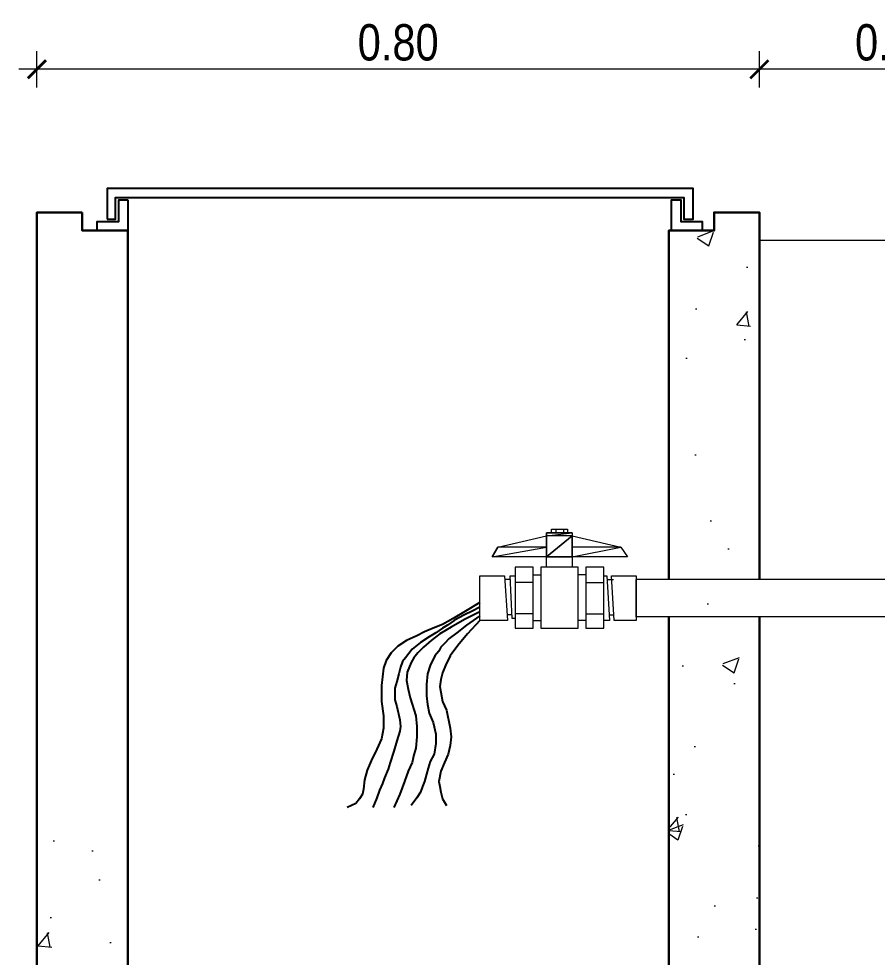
# Model space of a CAD drawing. Header units: metres. Extents: x 0 to 1935, y 0 to 1529.
# Drawn here: x 1886.821 to 1887.767, y 1455.994 to 1457.029 of the extents above; entities that cross this region are included whole.
import ezdxf

# ---------------------------------------------------------------- set-up
doc = ezdxf.new("R2010")
doc.units = ezdxf.units.M
doc.header["$LTSCALE"] = 0.005
doc.layers.add('-Acero techos', color=252, linetype='Continuous', lineweight=13)
doc.layers.add('A_50_CotasExter', color=7, linetype='Continuous')
for name, color, linetype, true_color in [('PDF2_Geometry', 9, 'Continuous', 0x808080), ('PDF_Accesorios metalicos', 7, 'Continuous', 0x6e8add), ('PDF_Muro secundario', 7, 'Continuous', 0x545454), ("PDF_Tub. de desague 4''", 7, 'Continuous', 0x002595)]:
    doc.layers.add(name, color=color, linetype=linetype, true_color=true_color)
doc.styles.add('-Arial Narrow', font='ARIALN.TTF')
doc.dimstyles.new('Esc 1_20n', dxfattribs={"dimscale": 0.02, "dimtxt": 2, "dimasz": 1, "dimexe": 1, "dimexo": 1, "dimgap": 0.45, "dimtad": 1, "dimtoh": 1, "dimzin": 3, "dimdsep": 46, "dimtxsty": '-Arial Narrow', "dimblk": 'ARCHTICK', "dimcen": 1, "dimdle": 1, "dimclrd": 252, "dimclre": 252, "dimclrt": 252, "dimadec": 0, "dimazin": 0, "dimtfac": 1, "dimtix": 1, "dimtmove": 1, "dimatfit": 2, "dimldrblk": 'ARCHTICK', "dimfxl": 1, "dimfxlon": 1, "dimtolj": 2, "dimlwd": 5, "dimlwe": 5, "dimarcsym": 0})

# ---------------------------------------------------------------- blocks, each defined once
blk = doc.blocks.new('_ArchTick')
at = {"color": 0, "linetype": 'ByBlock', "const_width": 0.15}
blk.add_lwpolyline([(-0.5, -0.5), (0.5, 0.5)], dxfattribs=at)
blk = doc.blocks.new('*D469')
at = {"layer": 'A_50_CotasExter', "color": 252, "lineweight": 5, "ltscale": 0.005, "transparency": 16777216}
for p, q in [((1887.6371, 1456.9532), (1887.6371, 1456.9932)), ((1887.9371, 1456.9532), (1887.9371, 1456.9932)), ((1887.9571, 1456.9732), (1887.6171, 1456.9732))]:
    blk.add_line(p, q, dxfattribs=at)
at = {"layer": 'Defpoints', "color": 0, "ltscale": 0.005, "transparency": 16777216}
for p in [(1887.6371, 1456.9732), (1887.9371, 1456.3157), (1887.6371, 1456.3125)]:
    blk.add_point(p, dxfattribs=at)
at = {"layer": 'A_50_CotasExter', "color": 252, "lineweight": 5, "ltscale": 0.005, "transparency": 16777216, "xscale": 0.02, "yscale": 0.02, "zscale": 0.02, "rotation": 180}
blk.add_blockref('_ArchTick', (1887.6371, 1456.9732), dxfattribs=at)
at = {"layer": 'A_50_CotasExter', "color": 252, "lineweight": 5, "ltscale": 0.005, "transparency": 16777216, "xscale": 0.02, "yscale": 0.02, "zscale": 0.02}
blk.add_blockref('_ArchTick', (1887.9371, 1456.9732), dxfattribs=at)
at = {"layer": 'A_50_CotasExter', "color": 252, "ltscale": 0.005, "transparency": 16777216, "insert": (1887.7871, 1457.0026), "char_height": 0.04, "attachment_point": 5, "style": '-Arial Narrow'}
blk.add_mtext('\\A2;0.30', dxfattribs=at)
blk = doc.blocks.new('*D470')
at = {"layer": 'A_50_CotasExter', "color": 252, "lineweight": 5, "ltscale": 0.005, "transparency": 16777216}
for p, q in [((1886.841, 1456.9532), (1886.841, 1456.9932)), ((1887.6371, 1456.9532), (1887.6371, 1456.9932)), ((1887.6571, 1456.9732), (1886.821, 1456.9732))]:
    blk.add_line(p, q, dxfattribs=at)
at = {"layer": 'Defpoints', "color": 0, "ltscale": 0.005, "transparency": 16777216}
for p in [(1886.841, 1456.9732), (1886.841, 1456.0021), (1887.6371, 1456.0021)]:
    blk.add_point(p, dxfattribs=at)
at = {"layer": 'A_50_CotasExter', "color": 252, "lineweight": 5, "ltscale": 0.005, "transparency": 16777216, "xscale": 0.02, "yscale": 0.02, "zscale": 0.02, "rotation": 180}
blk.add_blockref('_ArchTick', (1886.841, 1456.9732), dxfattribs=at)
at = {"layer": 'A_50_CotasExter', "color": 252, "lineweight": 5, "ltscale": 0.005, "transparency": 16777216, "xscale": 0.02, "yscale": 0.02, "zscale": 0.02}
blk.add_blockref('_ArchTick', (1887.6371, 1456.9732), dxfattribs=at)
at = {"layer": 'A_50_CotasExter', "color": 252, "ltscale": 0.005, "transparency": 16777216, "insert": (1887.2391, 1457.0026), "char_height": 0.04, "attachment_point": 5, "style": '-Arial Narrow'}
blk.add_mtext('\\A2;0.80', dxfattribs=at)

msp = doc.modelspace()

# ---------------------------------------------------------------- hatches: boundary and pattern name
at = {"layer": '-Acero techos', "lineweight": 5, "ltscale": 0.005, "true_color": 0x939598}
h = msp.add_hatch(dxfattribs=at)
h.set_pattern_fill('AR-CONC', color=252, scale=0.001)
h.set_pattern_definition([(50, (66.22198, 12.25277), (0.182184669, -0.015939086), [0.01905, -0.20955]), (355, (66.22198, 12.25277), (-0.035243421, 0.191056845), [0.01524, -0.167640584]), (100.451445, (66.23716, 12.25144), (0.146941247, 0.175117752), [0.016190009, -0.178090245]), (46.1842, (66.22198, 12.30357), (0.27107904, -0.042042328), [0.028575, -0.314325]), (96.635558, (66.24457, 12.30006), (0.237404134, 0.247426125), [0.024285023, -0.267135608]), (351.184151, (66.22198, 12.30357), (0.237404134, 0.247426125), [0.022859967, -0.251459732]), (21, (66.24738, 12.29087), (0.151614391, -0.102265198), [0.01905, -0.20955]), (326, (66.24738, 12.29087), (0.061802028, 0.184187966), [0.01524, -0.16764]), (71.451445, (66.26002, 12.28234), (0.213416419, 0.081922769), [0.016190009, -0.178089938]), (37.5, (66.22198, 12.252766), (0.0030886033, 0.0845550389), [0, -0.165608, 0, -0.17018, 0, -0.168275]), (7.5, (66.22198, 12.25277), (0.0668196625, 0.1001805748), [0, -0.097028, 0, -0.161798, 0, -0.064135]), (327.5, (66.16534, 12.252766), (0.1355905952, -0.005728744), [0, -0.0635, 0, -0.19812, 0, -0.26289]), (317.5, (66.13994, 12.25277), (0.1481291814, 0.025426491), [0, -0.08255, 0, -0.131572, 0, -0.18669])])
h.paths.add_polyline_path([(1886.94105, 1456.12662), (1886.84105, 1456.17714), (1886.84105, 1456.5422), (1886.87896, 1456.50202), (1886.87503, 1456.4983), (1886.90126, 1456.4784), (1886.8829, 1456.50574), (1886.87896, 1456.50202), (1886.84105, 1456.5422), (1886.84105, 1456.81535), (1886.89105, 1456.81535), (1886.89105, 1456.79538), (1886.94105, 1456.79538)], flags=17)
h.paths.add_polyline_path([(1886.84105, 1456.81535), (1886.89105, 1456.81535), (1886.89105, 1456.79538), (1886.94105, 1456.79538), (1886.94105, 1455.66535), (1886.84105, 1455.66535)])
h.paths.add_polyline_path([(1887.53714, 1456.40018), (1887.63714, 1456.40018), (1887.63714, 1455.66535), (1887.53714, 1455.66535)])
h.paths.add_polyline_path([(1887.63714, 1456.44117), (1887.53714, 1456.44117), (1887.53714, 1456.79538), (1887.58714, 1456.79538), (1887.58714, 1456.81535), (1887.63714, 1456.81535)])

# ---------------------------------------------------------------- linework, layer by layer
at = {"layer": '-Acero techos', "color": 18, "ltscale": 0.005, "true_color": 0x000000}
msp.add_line((1887.63714, 1456.78477), (1887.93714, 1456.78477), dxfattribs=at)
at = {"layer": 'PDF2_Geometry', "color": 113, "lineweight": 25, "true_color": 0x6edda5}
for points in [[(1887.32904, 1456.38538), (1887.31327, 1456.37592), (1887.29961, 1456.36751), (1887.28804, 1456.3612), (1887.27753, 1456.357), (1887.26807, 1456.35279), (1887.25967, 1456.34859), (1887.2481, 1456.34333), (1887.23865, 1456.33703), (1887.23129, 1456.32967), (1887.22603, 1456.32126), (1887.22288, 1456.31285), (1887.22183, 1456.30339), (1887.22078, 1456.29393), (1887.22078, 1456.27607), (1887.22288, 1456.2603), (1887.22288, 1456.24664), (1887.22078, 1456.23508), (1887.21552, 1456.22351), (1887.20922, 1456.2109), (1887.20501, 1456.20039), (1887.20186, 1456.18988), (1887.20081, 1456.17937), (1887.19976, 1456.17411), (1887.1966, 1456.16886), (1887.1924, 1456.1636), (1887.18294, 1456.1594)], [(1887.32904, 1456.38012), (1887.32063, 1456.37592), (1887.31222, 1456.37171), (1887.30591, 1456.36856), (1887.30066, 1456.36541), (1887.2933, 1456.36015), (1887.28804, 1456.357), (1887.28069, 1456.35174), (1887.27333, 1456.34754), (1887.26387, 1456.34123), (1887.25441, 1456.33387), (1887.24705, 1456.32441), (1887.2439, 1456.32021), (1887.2418, 1456.3139), (1887.2397, 1456.30655), (1887.23759, 1456.29814), (1887.23549, 1456.29078), (1887.23549, 1456.28447), (1887.23549, 1456.27817), (1887.23759, 1456.27081), (1887.24075, 1456.2561), (1887.2418, 1456.24874), (1887.24075, 1456.24348), (1887.23759, 1456.23297), (1887.23444, 1456.22141), (1887.23024, 1456.2088), (1887.22813, 1456.20144), (1887.22393, 1456.19198), (1887.22183, 1456.18568), (1887.21868, 1456.17832), (1887.21552, 1456.16991), (1887.21132, 1456.1594)], [(1887.32904, 1456.37486), (1887.31222, 1456.36646), (1887.2975, 1456.35805), (1887.28489, 1456.35069), (1887.27543, 1456.34333), (1887.26702, 1456.33598), (1887.26072, 1456.32967), (1887.25651, 1456.32441), (1887.25336, 1456.31916), (1887.24916, 1456.30865), (1887.2481, 1456.29919), (1887.25021, 1456.28973), (1887.25231, 1456.28027), (1887.25862, 1456.2603), (1887.25967, 1456.24874), (1887.25967, 1456.23718), (1887.25862, 1456.22456), (1887.25651, 1456.21721), (1887.25441, 1456.2088), (1887.25021, 1456.19934), (1887.246, 1456.18778), (1887.24075, 1456.17411), (1887.23444, 1456.1594)], [(1887.32904, 1456.37066), (1887.32168, 1456.36541), (1887.31432, 1456.36015), (1887.30381, 1456.35174), (1887.2954, 1456.34544), (1887.29015, 1456.34018), (1887.28594, 1456.33598), (1887.28384, 1456.33177), (1887.27964, 1456.32652), (1887.27438, 1456.31601), (1887.27123, 1456.30655), (1887.27018, 1456.29499), (1887.27018, 1456.28237), (1887.27123, 1456.27291), (1887.27333, 1456.26345), (1887.27753, 1456.25294), (1887.28069, 1456.24033), (1887.28069, 1456.22982), (1887.27859, 1456.21826), (1887.27438, 1456.20985), (1887.27228, 1456.20249), (1887.27018, 1456.19619), (1887.26807, 1456.18778), (1887.26597, 1456.18252), (1887.26387, 1456.17622), (1887.25967, 1456.16991), (1887.25336, 1456.1615)], [(1887.32904, 1456.36541), (1887.31537, 1456.35069), (1887.30486, 1456.33808), (1887.29645, 1456.32652), (1887.2912, 1456.31601), (1887.28804, 1456.3076), (1887.28594, 1456.30024), (1887.28489, 1456.29288), (1887.28594, 1456.28658), (1887.28804, 1456.27607), (1887.29225, 1456.26661), (1887.29645, 1456.24664), (1887.2975, 1456.23718), (1887.29645, 1456.22772), (1887.29435, 1456.21826), (1887.29015, 1456.2088), (1887.28594, 1456.19934), (1887.28384, 1456.18778), (1887.28489, 1456.18252), (1887.28594, 1456.17622), (1887.28804, 1456.16886), (1887.29225, 1456.1615)]]:
    msp.add_lwpolyline(points, dxfattribs=at)
at = {"layer": 'PDF_Accesorios metalicos', "lineweight": 25}
for points in [[(1886.91845, 1456.80806), (1886.92775, 1456.80806), (1886.92775, 1456.83173), (1887.55384, 1456.83173), (1887.55384, 1456.80806), (1887.56399, 1456.80806), (1887.56399, 1456.84187), (1886.91845, 1456.84187)], [(1886.94128, 1456.82919), (1886.94128, 1456.79538), (1886.90746, 1456.79538), (1886.90746, 1456.80552), (1886.93114, 1456.80552), (1886.93114, 1456.82919)], [(1887.57413, 1456.79538), (1887.54031, 1456.79538), (1887.54031, 1456.82919), (1887.55046, 1456.82919), (1887.55046, 1456.80552), (1887.57413, 1456.80552)]]:
    msp.add_lwpolyline(points, close=True, dxfattribs=at)
at = {"layer": 'PDF_Muro secundario', "color": 18, "lineweight": 30, "true_color": 0x000000}
msp.add_lwpolyline([(1886.89105, 1456.81535), (1886.84105, 1456.81535), (1886.84105, 1455.66535), (1886.94105, 1455.66535), (1886.94105, 1456.79538), (1886.89105, 1456.79538)], close=True, dxfattribs=at)
for points in [[(1887.63714, 1456.4106), (1887.63714, 1456.81535), (1887.58714, 1456.81535), (1887.58714, 1456.79538), (1887.53714, 1456.79538), (1887.53714, 1456.4106)], [(1887.53714, 1456.36961), (1887.53714, 1455.66535), (1887.63714, 1455.66535), (1887.63714, 1456.36961)]]:
    msp.add_lwpolyline(points, dxfattribs=at)
at = {"layer": "PDF_Tub. de desague 4''", "lineweight": 9}
for points in [[(1887.40261, 1456.42426), (1887.40261, 1456.4621), (1887.43099, 1456.4621), (1887.43099, 1456.42426)], [(1887.43099, 1456.4621), (1887.40261, 1456.4621), (1887.43099, 1456.4621)], [(1887.40786, 1456.4621), (1887.40786, 1456.46631), (1887.42573, 1456.46631), (1887.42573, 1456.4621)], [(1887.41312, 1456.4621), (1887.41312, 1456.46631)], [(1887.42153, 1456.4621), (1887.42153, 1456.46631)], [(1887.43099, 1456.45895), (1887.48459, 1456.44634), (1887.49195, 1456.43583), (1887.43099, 1456.43583), (1887.40261, 1456.43583), (1887.3427, 1456.43583), (1887.34901, 1456.44634), (1887.40261, 1456.45895)], [(1887.36267, 1456.4106), (1887.35636, 1456.4106)], [(1887.36792, 1456.36751), (1887.36477, 1456.36751), (1887.36267, 1456.4148), (1887.36792, 1456.4148)], [(1887.38789, 1456.41586), (1887.3963, 1456.41586)], [(1887.4457, 1456.41586), (1887.43729, 1456.41586)], [(1887.46567, 1456.4148), (1887.46883, 1456.4148), (1887.47198, 1456.36541), (1887.46567, 1456.36541)], [(1887.46988, 1456.4106), (1887.47618, 1456.4106)], [(1887.50141, 1456.36961), (1887.50141, 1456.4106)], [(1887.53714, 1456.4106), (1887.50141, 1456.4106)], [(1888.06734, 1456.4106), (1887.51207, 1456.4106)], [(1887.38789, 1456.40745), (1887.36792, 1456.40745)], [(1887.4457, 1456.40745), (1887.46567, 1456.40745)], [(1887.36477, 1456.37171), (1887.35952, 1456.37171)], [(1887.38789, 1456.37276), (1887.36792, 1456.37276)], [(1887.4457, 1456.37276), (1887.46567, 1456.37276)], [(1887.47198, 1456.37171), (1887.47723, 1456.37171)], [(1887.53714, 1456.36961), (1887.50141, 1456.36961)], [(1888.06734, 1456.36961), (1887.51207, 1456.36961)], [(1887.38789, 1456.36541), (1887.3963, 1456.36541)], [(1887.4457, 1456.36541), (1887.43729, 1456.36541)]]:
    msp.add_lwpolyline(points, dxfattribs=at)
for points in [[(1887.43099, 1456.45895), (1887.40261, 1456.45895), (1887.43099, 1456.4621)], [(1887.40261, 1456.45895), (1887.43099, 1456.4621), (1887.40261, 1456.4621)], [(1887.40261, 1456.45895), (1887.40261, 1456.44634), (1887.34901, 1456.44634)], [(1887.40261, 1456.43583), (1887.43099, 1456.43583), (1887.40261, 1456.43583), (1887.43099, 1456.43583), (1887.43099, 1456.45895)], [(1887.43099, 1456.45895), (1887.40261, 1456.45895), (1887.40261, 1456.43583)], [(1887.43099, 1456.45895), (1887.48459, 1456.44634), (1887.43099, 1456.44634)], [(1887.40261, 1456.43583), (1887.3427, 1456.43583), (1887.40261, 1456.44634)], [(1887.3427, 1456.43583), (1887.40261, 1456.44634), (1887.34901, 1456.44634)], [(1887.49195, 1456.43583), (1887.43099, 1456.43583), (1887.48459, 1456.44634)], [(1887.43099, 1456.43583), (1887.48459, 1456.44634), (1887.43099, 1456.44634)], [(1887.38789, 1456.357), (1887.38789, 1456.42426), (1887.36792, 1456.42426), (1887.36792, 1456.357)], [(1887.3963, 1456.42426), (1887.3963, 1456.357), (1887.43729, 1456.357), (1887.43729, 1456.42426)], [(1887.4457, 1456.42426), (1887.4457, 1456.357), (1887.46567, 1456.357), (1887.46567, 1456.42426)], [(1887.32904, 1456.36541), (1887.32904, 1456.4148), (1887.35636, 1456.4148), (1887.35952, 1456.36541)], [(1887.50141, 1456.4148), (1887.50141, 1456.36541), (1887.47723, 1456.36541), (1887.47408, 1456.4148)]]:
    msp.add_lwpolyline(points, close=True, dxfattribs=at)

# ---------------------------------------------------------------- dimensions: what is measured, and where the dimension line sits
at = {"layer": 'A_50_CotasExter', "color": 18, "ltscale": 0.005, "true_color": 0x000000}
for base, p1, p2, picture, middle in [((1886.84105, 1456.97319), (1887.63714, 1456.00214), (1886.84105, 1456.00214), '*D470', (1887.2391, 1457.00261)), ((1887.63714, 1456.97319), (1887.93714, 1456.31571), (1887.63714, 1456.31254), '*D469', (1887.78714, 1457.00261))]:
    dim = msp.add_linear_dim(base=base, p1=p1, p2=p2, angle=180, dimstyle='Esc 1_20n', dxfattribs=at)
    dim.commit()
    dim.dimension.update_dxf_attribs({"geometry": picture, "text_midpoint": middle})

doc.saveas('drawing.dxf')
